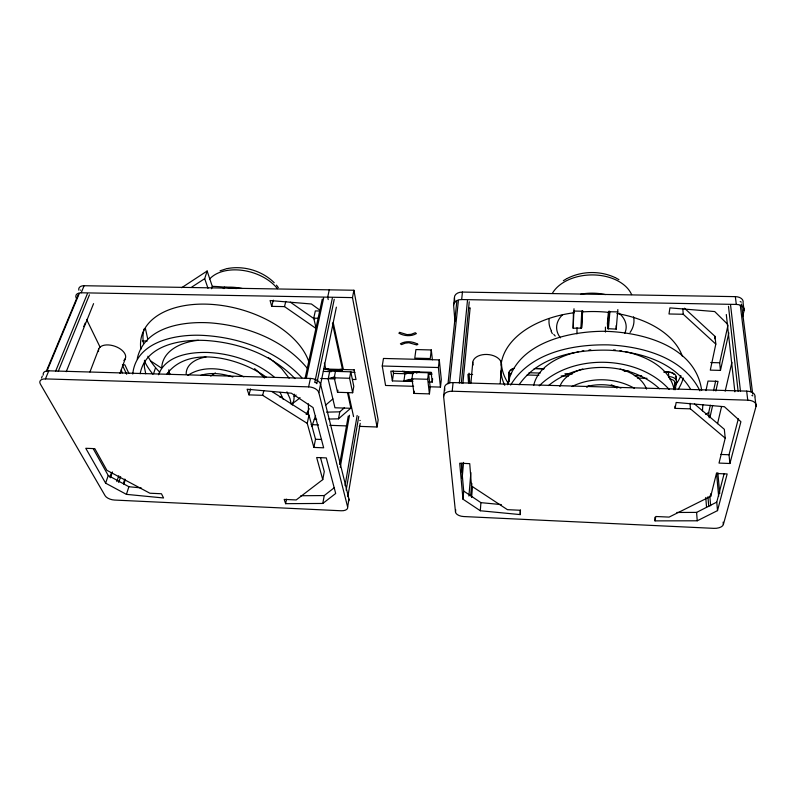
<?xml version="1.0" encoding="UTF-8"?>
<svg xmlns="http://www.w3.org/2000/svg" width="796" height="796" viewBox="0 0 796 796"><rect width="100%" height="100%" fill="white"/><g stroke="black" fill="none" stroke-linecap="round" stroke-linejoin="round"><path stroke-width="1.19" d="M573.428 311.942L573.14 328.211L581.528 328.101L582.055 316.559M576.951 333.902L577.01 327.733M573.14 328.211L574.006 308.749M186.155 373.851C186.204 363.653 197.169 358.3 205.955 357.056M668.929 377.652L668.401 372.001A6.766 4.109 -3 0 1 674.093 374.508M132.763 374.03C135.947 341.673 175.508 334.031 202.413 335.355C238.989 337.205 276.55 350.529 301.863 377.752M617.845 309.574L616.223 329.126L607.656 328.658L607.438 323.176L608.283 322.619L608.502 320.151M520.246 514.594L520.186 510.256L507.43 509.669L471.481 486.008L469.74 463.65L459.71 463.242L462.974 499.191L480.306 510.753L520.246 514.594L520.465 509.938M161.707 367.712C162.732 349.723 182.891 341.703 198.393 340.32M580.881 328.37L581.796 311.206L582.672 310.589L581.667 327.753M508.933 381.871L509.062 379.752M500.216 383.463L501.46 365.125M480.306 510.753L480.913 502.644L463.69 491.052L461.232 463.352M470.655 495.739L471.68 483.391M471.481 486.008L471.68 483.65M471.59 497.49L472.496 486.426M468.914 496.057L470.884 472.595M462.974 499.191L463.69 491.052M607.438 323.226L608.393 312.141M607.507 328.3L609.01 311.087L609.826 311.743L617.905 311.893M608.721 317.684L609.348 311.425M462.128 478.426L463.57 462.396M470.924 382.975L472.784 362.26M608.383 328.957L609.905 311.743M461.332 471.819L462.118 463.192M754.946 397.224L756.071 406.259L723.355 524.554A8.467 4.229 -1.5 0 1 713.843 528.355L463.72 516.544A7.89 4.109 5.7 0 1 455.501 512.057L455.72 509.758M462.904 383.304L470.068 308.46M461.362 382.995L469.242 301.754M459.332 383.035L467.461 300.55M455.501 512.057L443.631 396.567A9.154 5.552 5.9 0 1 452.198 391.214L453.093 382.577L746.668 391.115A9.92 5.741 -5.1 0 1 755.046 396.707M454.924 321.196L453.62 305.216A8.517 5.751 5.5 0 1 461.67 299.555L462.446 292.072L735.355 296.639A9.214 5.91 -7.5 0 1 743.096 302.818L744.081 310.609L742.668 316.619M449.7 382.757L458.416 300.39M447.999 383.841L456.814 301.525M443.631 396.567L444.566 387.96A9.094 5.572 5.9 0 1 453.093 382.577M453.62 305.216L454.436 297.754A8.467 5.771 5.5 0 1 462.446 292.072M140.146 373.762C145.539 344.678 181.458 339.066 206.303 340.509C238.87 342.678 272.053 354.658 294.928 378.568M507.639 384.737C515.987 343.583 567.021 331.504 603.288 331.285C641.775 331.842 695.684 345.872 701.674 390.508M429.482 386.776L440.467 387.105L441.312 379.543L439.283 359.901L383.463 358.449L382.259 366.001L385.572 385.473L413.631 386.299M440.467 387.105L438.397 367.523L439.283 359.901M428.616 381.961L432.238 382.07L432.626 378.826M429.432 393.891L430.208 387.413L428.487 372.767L412.855 372.329L411.98 378.826L413.99 393.413L429.432 393.891L427.691 379.274L428.487 372.767M137.25 359.155L137.33 358.528M431.293 349.951L430.238 358.548L414.776 358.15L415.93 349.563L431.293 349.951L432.397 359.802M413.99 393.413L414.278 391.264M144.544 360.26L144.335 366.677L145.728 373.782M702.45 410.895L702.848 404.706M406.577 381.185L403.9 381.105L404.935 373.712L406.855 372.876M412.915 381.503L392.378 380.906L393.503 373.394L393.115 370.946M359.225 426.358L377.065 426.994L378.16 419.99L353.902 290.251L84.117 285.724A8.398 4.965 21.2 0 0 78.804 290.162M137.419 357.901C144.952 326.619 183.538 321.017 210.95 322.917C246.78 325.833 283.635 339.832 307.057 368.011M48.775 370.817L45.422 378.906A9.054 4.736 19.2 0 0 40.377 384.06L105.102 495.709A7.691 3.642 15.3 0 0 114.505 500.057L341.126 510.763A7.741 3.98 9.4 0 0 347.643 507.032L348.976 499.112L320.559 384.259A8.935 5.353 11.7 0 0 310.42 378.428L48.775 370.817A8.995 4.756 19.4 0 0 43.312 375.025M308.44 414.985L308.42 403.821M347.822 496.734L360.21 423.363M346.16 490.207L358.767 416.407M345.056 485.669L357.145 415.482M673.804 389.642L674.909 383.244A1.701 1.274 8.7 0 0 676.52 382L676.222 377.642A1.701 1.274 8.6 0 0 675.396 376.558M675.028 389.741A8.418 5.045 -2.7 0 0 675.326 388.826L676.52 382A8.497 5.124 -2.9 0 0 668.919 376.598M340.26 467.192L349.504 415.223M339.623 464.357L348.26 416.049M352.658 392.756L353.802 386.339L350.777 371.812L335.464 371.384L334.211 377.821L337.524 392.289L352.658 392.756L349.593 378.269L350.777 371.812M655.028 520.873L655.814 516.495L669.088 517.101L710.748 496.296L716.42 473.511L727.166 473.948L717.514 510.614L697.226 520.793L655.028 520.873L654.869 517.3M725.216 438.148L690.44 408.845L675.098 408.368L676.152 402.468L724.39 406.716L740.907 421.711L729.912 463.501L719.017 463.083L725.216 438.148L724.33 429.293L694.43 403.9M315.574 415.791L311.883 426.228M320.48 457.571L324.28 471.58L322.758 479.61L296.182 499.948L284.182 499.4L285.615 503.669L322.788 503.45L324.251 495.56L334.35 487.669M328.808 419.054L338.489 418.825L339.783 411.83L344.449 407.761M337.524 392.289L337.932 390.149M377.065 426.994L352.489 297.605L353.902 290.251M533.658 385.443C538.036 366.528 558.016 356.877 575.239 352.459M313.883 447.432L307.246 423.382L262.68 395.323L249.009 394.886L247.108 389.234L291.356 393.204L313.037 407.552L323.654 447.81L313.883 447.432L315.514 439.253L308.967 415.094L271.934 391.562M347.643 507.032L318.838 392.697L320.559 384.259M320.48 385.085L336.38 307.156M334.24 299.306L316.788 383.632A1.801 1.075 11.6 0 0 314.748 382.458L332.36 298.132M307.246 423.382L308.967 415.094M714.549 338.778L715.047 336.41L684.451 308.211M318.838 392.697A8.995 5.323 11.6 0 0 308.619 386.866L310.42 378.428M329.265 289.834L327.703 297.167L328.231 299.585M285.615 503.669L286.56 499.191M705.962 390.637L707.992 381.065L718.012 381.344L715.863 390.995M715.047 336.41L715.813 344.091L710.301 370.13L720.46 370.399L728.847 332.867M306.241 378.578L323.644 297.973M305.057 378.438L322.261 299.087M320.41 310.54L311.415 303.992L270.093 300.53L271.725 306.361L284.51 306.609L316.191 328.569L313.733 318.181L315.335 310.918L320.022 311.007M709.206 417.8L708.729 412.467L710.331 405.214M713.534 390.697L715.664 381.015M720.46 370.399L719.683 362.777L727.992 325.146M709.933 417.512L712.629 405.462M717.544 423.681L721.494 406.836M725.166 391.204L731.942 362.329M262.68 395.323L263.844 390.557M284.51 306.609L285.784 301.415M249.009 394.886L250.541 388.945M271.725 306.361L273.317 300.152M717.514 510.614L716.758 502.127L724.151 473.58M729.912 463.501L729.017 454.755L738.34 418.766M223.955 288.6L224.382 287.177L236.492 288.57M211.557 288.739L212.293 286.371L207.129 271.018L181.647 287.724M207.995 288.291L204.701 278.66L207.129 271.018M158.484 374.747C165.717 355.384 190.115 351.912 208.204 352.479C231.934 353.643 255.755 361.692 274.152 376.946M126.415 494.356L163.568 497.978L161.449 493.749L149.887 493.221L106.893 470.317L94.804 448.645L85.769 448.287L105.619 483.162L126.415 494.356L128.892 486.724L141.21 487.918M123.838 484.197L125.39 479.49M123.649 482.595L124.813 479.063M118.694 482.475L120.634 476.655M116.813 481.59L118.763 475.759M153.727 373.165L155.29 368.498M110.435 477.759L112.415 471.938M105.619 483.162L108.236 475.501L93.371 448.964M109.878 477.361L111.46 472.705M559.877 386.408C563.429 376.806 573.518 371.732 582.762 369.016M119.977 373.414L125.34 358.499M89.928 372.001L98.724 349.056M292.371 405.015L293.893 400.01L294.321 394.199M83.759 326.609L85.152 323.146M66.227 371.712L93.57 303.634M58.257 371.314L89.451 294.828M55.571 371.314L87.391 293.694M76.227 298.202A8.448 4.955 21.1 0 1 81.192 292.789L84.117 285.724M46.427 370.966L78.267 294.629M46.964 371.065L79.262 293.545M41.492 378.05L42.337 376.04M309.236 408.706L306.161 414.487M166.593 374.448C188.473 344.011 241.387 358.678 266.441 377.334M510.634 385.055C530.405 352.339 573.03 344.171 608.622 344.887C643.049 346.588 683.565 357.504 699.903 390.806M519.072 384.796C538.593 356.3 576.782 349.275 609.219 350.22C639.427 351.961 673.655 361.364 690.291 388.737M210.721 376.09L215.378 372.916M539.21 385.861C572.185 352.966 638.084 354.767 669.177 389.443M548.494 385.572C579.01 360.14 630.482 361.683 659.506 388.766M586.811 387.274L588.98 385.702M338.489 418.825L350.877 408.099L347.464 392.438M325.465 405.264L332.857 398.935M187.876 375.344C204.502 364.25 226.89 368.837 243.865 376.846M322.788 503.45L335.693 493.48L326.31 457.909L316.669 457.521L322.758 479.61M191.766 287.077L204.701 278.66M563.349 280.699L566.404 278.869M705.594 414.328L708.729 412.467M571.996 386.538C591.249 376.886 615.567 377.662 634.303 388.219M280.003 397.294L281.645 396.448M676.859 512.465L696.6 512.395L716.758 502.127M567.05 278.53C581.777 270.909 600.144 270.531 615.159 277.605M403.9 381.105L408.796 379.513L412.895 379.374M220.064 270.799L226.213 268.829M332.39 370.448L329.663 371.603L328.26 378.637L334.867 376.856M416.298 373.055L419.323 371.822L416.646 371.752M200.791 375.324C211.248 372.11 222.631 373.583 232.84 377.025M586.553 386.548C597.826 383.682 609.975 384.189 620.95 388.06M576.911 352.061L578.592 351.683M226.95 268.64C243.666 265.337 262.083 270.71 274.222 282.719M582.005 351.016L583.737 350.718M589 350.001L590.801 349.812M413.194 373.672L407.85 373.354L402.269 371.344L404.935 371.424M326.539 412.159L339.783 411.83M314.281 419.392L316.699 419.333M581.796 311.206L573.976 311.057M300.828 495.739L324.251 495.56M81.192 292.789L352.489 297.605M461.67 299.555L736.29 304.43A9.273 5.9 -7.3 0 1 744.081 310.609M715.813 344.091L683.237 314.261L668.998 313.982L669.933 307.883L714.708 311.554L727.614 324.27M313.733 318.181L318.44 318.281M142.335 340.957L147.151 341.076M710.709 362.548L719.683 362.777M535.589 368.439L543.748 368.657M624.004 370.807L626.392 370.876M664.779 371.901L668.401 372.001M534.176 368.628L544.046 368.886M624.233 371.045L629.168 371.175M663.715 372.11L668.65 372.239A8.467 5.134 -3 0 1 676.222 377.642M382.259 366.001L438.397 367.523M529.051 372.757L540.195 373.065M564.941 373.752L572.374 373.951M634.263 375.652L641.685 375.851M328.4 369.026L325.793 368.956C330.907 371.573 337.345 372.399 342.489 369.414L339.872 369.344M323.534 368.976L354.26 369.832M527.121 374.996L538.822 375.324M561.16 375.941L568.245 376.14M637.407 378.06L647.048 378.329M428.407 373.185L431.91 373.284M122.425 364.727L124.863 364.797L128.892 373.394M472.645 374.498L467.939 374.369L468.545 382.876M323.365 371.424L331.415 371.642M350.3 372.18L354.956 372.309M393.503 373.394L406.716 373.762M428.427 374.369L431.959 374.468M411.98 378.826L427.691 379.274M334.211 377.821L349.593 378.269M320.679 378.498L335.146 378.916M352.509 379.413L356.021 379.523L354.041 369.812M45.422 378.906L308.619 386.866M452.198 391.214L747.752 400.159A9.99 5.721 -4.9 0 1 756.071 406.259M350.658 408.288L334.957 407.771L328.071 378.707M311.087 424.656L318.519 424.915M329.653 425.313L346.986 425.93M315.514 439.253L321.584 439.482M720.599 454.436L729.017 454.755M480.913 502.644L501.371 504.604M613.617 349.872L615.447 350.071M619.975 350.688L621.775 350.996M339.285 369.981L342.449 370.727M625.338 351.683C645.616 356.031 669.337 367.145 674.132 389.393M620.233 369.065C630.939 372.12 642.282 378.18 646.561 389.095M611.288 384.816L612.661 385.393M613.099 385.602L617.019 388.09M108.236 475.501L128.892 486.724M615.805 277.923L618.94 279.645M150.464 360.817L161.369 368.021M168.225 372.558L170.175 373.851M268.312 357.633L270.998 359.464M290.361 302.181L314.719 319.196M254.531 368.687L255.387 369.294M272.292 360.409L281.535 368.439L289.137 378.18M256.222 369.911L264.511 377.941M276.441 285.137L278.341 287.625M280.122 392.398L283.237 399.343M286.918 391.851L289.953 398.498L291.366 404.517M551.061 331.146L552.354 333.663M86.555 319.395L100.147 347.275M122.504 365.394L126.683 374.229M122.266 372.896L121.261 369.871M324.37 363.085L325.783 369.036M145.419 328.549L147.658 338.628M332.43 323.325L342.479 369.493M333.186 322.489L343.375 369.523M348.34 392.478L353.563 416.587M169.359 374.637L168.842 369.792M392.378 380.906L390.806 371.165L431.124 372.289L432.238 382.07M741.544 304.062L752.717 394.149M740.29 305.296L750.917 391.692M735.355 296.639L736.29 304.43M746.668 391.115L747.752 400.159M730.579 305.117L740.499 391.383M728.479 306.291L738.111 391.264M726.3 314.5L734.867 391.811M444.566 387.96L444.815 390.428M723.136 522.146L723.355 524.554M717.823 472.665L719.753 493.58M716.519 472.943L718.649 496.336M710.539 493.848L710.748 496.296M709.813 495.948L710.649 505.778M707.933 496.744L708.758 506.574M705.753 497.46L706.559 507.241M454.436 297.754L454.834 302.689M682.819 308.758L683.237 314.261M690.013 403.274L690.44 408.845M696.6 512.395L697.226 520.793M469.043 373.165L469.73 382.916M674.958 406.139L675.098 408.368M509.042 378.637L508.903 373.035A1.612 1.244 -1.2 0 1 509.848 371.951M508.753 381.752L508.903 373.035A8.089 5.055 3.1 0 1 513.927 368.439M616.154 325.654L616.223 329.126M605.418 327.106L605.487 332.061M98.515 351.553A14.119 7.96 18.7 0 1 114.893 346.26A14.119 7.96 18.7 0 1 123.858 360.459M348.976 499.112A7.701 4 9.4 0 1 348.3 501.311M209.507 279.157A39.85 25.601 16.1 0 1 242.77 270.411A39.85 25.601 16.1 0 1 277.436 288.689M222.373 287.664A40.407 25.432 15.8 0 1 242.133 288.49M360.22 420.437A1.453 0.846 9.5 0 1 359.842 420.497M80.416 290.142A1.692 0.995 21.4 0 1 80.685 290.122M473.113 364.996A14.418 9.114 4.4 0 1 486.933 354.459A14.418 9.114 4.4 0 1 501.241 366.041M680.918 375.632A91.311 57.292 -0.3 0 1 675.267 385.383M508.107 383.085A91.311 57.292 -0.3 0 1 501.361 360.578M683.237 378.03A91.838 57.133 -0.1 0 1 678.222 389.334M504.754 385.284A91.838 57.133 -0.1 0 1 500.913 370.986M501.062 364.896A91.838 57.133 -0.1 0 1 574.404 312.709M582.364 311.913A91.838 57.133 -0.1 0 1 609.03 312.42M616.93 313.525A91.838 57.133 -0.1 0 1 682.461 356.509M511.559 373.423A8.119 5.045 3.2 0 0 508.644 377.284A1.622 1.254 -1.1 0 0 509.599 378.478M675.326 388.826A1.692 1.274 8.9 0 1 675.008 389.622M510.853 370.637A6.468 4.05 3.1 0 1 513.758 368.399M669.824 379.005A6.806 4.099 -2.9 0 1 674.909 383.244M552.414 293.286A41.889 28.079 -1.3 0 1 593.249 274.928A41.889 28.079 -1.3 0 1 631.626 294.61M633.566 316.818A42.506 27.94 -0.9 0 1 630.054 332.469M555.22 336.021A42.506 27.94 -0.9 0 1 553.757 334.33M551.389 330.758A42.506 27.94 -0.9 0 1 549.14 319.116M580.772 294.172A42.506 27.94 -0.9 0 1 605.418 294.59M619.029 313.166A34.785 22.716 -0.8 0 1 624.77 333.305M560.454 337.832A34.785 22.716 -0.8 0 1 562.543 314.748M740.171 301.614A1.861 1.184 -7.7 0 1 741.245 302.162M751.902 395.453A2 1.154 -5.3 0 1 752.787 395.871M470.038 307.754A1.692 1.134 5.2 0 1 469.043 308.311M296.092 395.035A86.664 51.969 15.3 0 1 294.042 396.368M159.767 372.23A86.664 51.969 15.3 0 1 147.867 356.25M143.459 343.355A86.664 51.969 15.3 0 1 144.175 328.857M300.042 397.632A87.142 51.8 15.2 0 1 292.49 403.353M152.971 374.2A87.142 51.8 15.2 0 1 144.524 361.245M140.852 349.295A87.142 51.8 15.2 0 1 213.388 304.52A87.142 51.8 15.2 0 1 309.186 362.787M339.793 369.573A11.204 6.925 11.2 0 1 328.589 369.264M330.768 378.568A10.925 6.587 10.7 0 1 334.638 377.772M416.547 371.981A11.303 7.084 7.9 0 1 405.104 371.662M406.457 381.045A11.025 6.736 7.6 0 1 412.676 380.249M212.293 286.371A83.122 50.616 15.4 0 1 224.382 287.177M399.731 332.38L398.856 333.186C404.189 336.131 411.025 336.728 416.407 333.584L415.303 332.728L411.184 334.32L407.084 334.618L399.731 332.38M417.751 344.19L416.865 344.976L408.895 342.738L405.204 343.146L401.492 344.608L400.398 343.772C405.731 340.688 412.477 341.295 417.751 344.19"/></g></svg>
